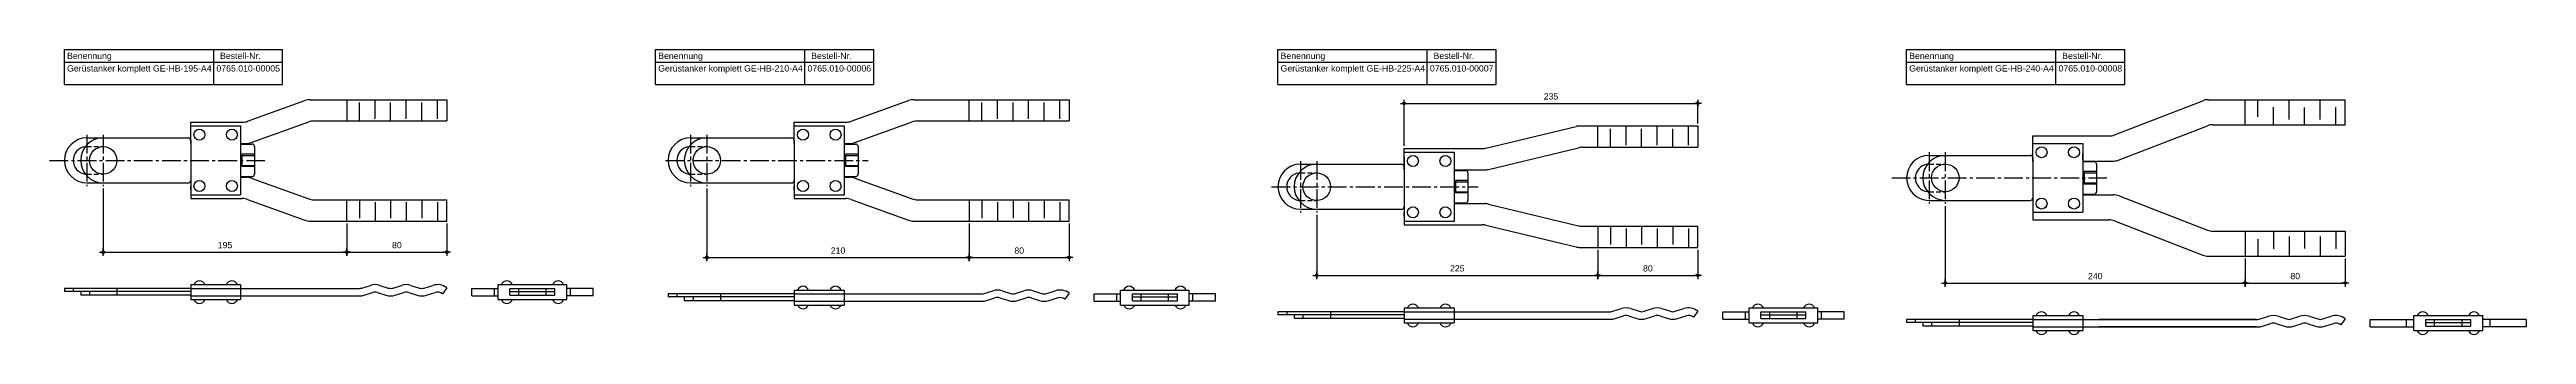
# Model space of a CAD drawing. Header units: inches. Extents: x 9 to 7368, y -7 to 253.
# Drawn here: x 1718 to 3700, y 25 to 253 of the extents above; entities that cross this region are included whole.
import ezdxf

# ---------------------------------------------------------------- set-up
doc = ezdxf.new("R2010")
doc.units = ezdxf.units.IN
doc.header["$LTSCALE"] = 20
doc.header["$MEASUREMENT"] = 0
for name, pattern in [('ACDINWELD', [3, 2, -1]), ('MITTE2', [1.125, 0.75, -0.125, 0.125, -0.125]), ('VERDECKT2', [0.1875, 0.125, -0.0625])]:
    doc.linetypes.add(name, pattern=pattern)
doc.layers.add('Halfen', color=2, linetype='Continuous')
doc.styles.add('ARIAL50', font='ARIAL.TTF', dxfattribs={"height": 5})
doc.styles.get("Standard").update_dxf_attribs({"font": 'ARIAL.TTF'})
doc.dimstyles.new('AM_DIN$0', dxfattribs={"dimtxt": 2.5, "dimasz": 1, "dimexe": 1, "dimexo": 1, "dimgap": 1.5, "dimtad": 1, "dimdec": 0, "dimdsep": 46, "dimtxsty": 'Standard', "dimblk": 'Endpunkt', "dimcen": 0, "dimclrd": 1, "dimclre": 1, "dimclrt": 7, "dimadec": 0, "dimazin": 2, "dimtp": 0.1, "dimtm": 0.1, "dimtfac": 0.71, "dimtdec": 0, "dimtmove": 0, "dimatfit": 3, "dimfxl": 1, "dimlwd": -1, "dimlwe": -1, "dimarcsym": 0})

# ---------------------------------------------------------------- blocks, each defined once
blk = doc.blocks.new('Endpunkt')
at = {"color": 0, "linetype": 'ByBlock', "lineweight": -2}
for p, q in [((0, 0), (-1.5, 0)), ((0, 1.5), (0, 0)), ((0, 0), (0, -1.5)), ((1.5, 0), (0, 0))]:
    blk.add_line(p, q, dxfattribs=at)
blk.add_circle((0, 0), 0.5, dxfattribs=at)
blk = doc.blocks.new('*D10')
at = {"layer": 'Halfen', "color": 1, "transparency": 16777216}
for p, q in [((2243.9, 141.6), (2243.9, 84.5)), ((2453.9, 113.6), (2453.9, 84.5)), ((2245.9, 86.5), (2451.9, 86.5))]:
    blk.add_line(p, q, dxfattribs=at)
at = {"layer": 'Halfen', "color": 1, "transparency": 16777216, "xscale": 2, "yscale": 2, "zscale": 2, "rotation": 180}
blk.add_blockref('Endpunkt', (2243.9, 86.5), dxfattribs=at)
at = {"layer": 'Halfen', "color": 1, "transparency": 16777216, "xscale": 2, "yscale": 2, "zscale": 2}
blk.add_blockref('Endpunkt', (2453.9, 86.5), dxfattribs=at)
at = {"layer": 'Halfen', "color": 7, "transparency": 16777216, "insert": (2348.9, 92), "char_height": 5, "attachment_point": 5}
blk.add_mtext('210', dxfattribs=at)
blk = doc.blocks.new('*D11')
at = {"layer": 'Halfen', "color": 1, "transparency": 16777216}
for p, q in [((2453.9, 113.6), (2453.9, 84.5)), ((2533.9, 113.6), (2533.9, 84.5)), ((2455.9, 86.5), (2531.9, 86.5))]:
    blk.add_line(p, q, dxfattribs=at)
at = {"layer": 'Halfen', "color": 1, "transparency": 16777216, "xscale": 2, "yscale": 2, "zscale": 2, "rotation": 180}
blk.add_blockref('Endpunkt', (2453.9, 86.5), dxfattribs=at)
at = {"layer": 'Halfen', "color": 1, "transparency": 16777216, "xscale": 2, "yscale": 2, "zscale": 2}
blk.add_blockref('Endpunkt', (2533.9, 86.5), dxfattribs=at)
at = {"layer": 'Halfen', "color": 7, "transparency": 16777216, "insert": (2493.9, 92), "char_height": 5, "attachment_point": 5}
blk.add_mtext('80', dxfattribs=at)
blk = doc.blocks.new('*D12')
at = {"layer": 'Halfen', "color": 1, "transparency": 16777216}
for p, q in [((1760.9, 141.6), (1760.9, 88.8)), ((1955.9, 113.6), (1955.9, 88.8)), ((1762.9, 90.8), (1953.9, 90.8))]:
    blk.add_line(p, q, dxfattribs=at)
at = {"layer": 'Halfen', "color": 1, "transparency": 16777216, "xscale": 2, "yscale": 2, "zscale": 2, "rotation": 180}
blk.add_blockref('Endpunkt', (1760.9, 90.8), dxfattribs=at)
at = {"layer": 'Halfen', "color": 1, "transparency": 16777216, "xscale": 2, "yscale": 2, "zscale": 2}
blk.add_blockref('Endpunkt', (1955.9, 90.8), dxfattribs=at)
at = {"layer": 'Halfen', "color": 7, "transparency": 16777216, "insert": (1858.4, 96.4), "char_height": 5, "attachment_point": 5}
blk.add_mtext('195', dxfattribs=at)
blk = doc.blocks.new('*D13')
at = {"layer": 'Halfen', "color": 1, "transparency": 16777216}
for p, q in [((1955.9, 113.6), (1955.9, 88.8)), ((2035.9, 113.6), (2035.9, 88.8)), ((1957.9, 90.8), (2033.9, 90.8))]:
    blk.add_line(p, q, dxfattribs=at)
at = {"layer": 'Halfen', "color": 1, "transparency": 16777216, "xscale": 2, "yscale": 2, "zscale": 2, "rotation": 180}
blk.add_blockref('Endpunkt', (1955.9, 90.8), dxfattribs=at)
at = {"layer": 'Halfen', "color": 1, "transparency": 16777216, "xscale": 2, "yscale": 2, "zscale": 2}
blk.add_blockref('Endpunkt', (2035.9, 90.8), dxfattribs=at)
at = {"layer": 'Halfen', "color": 7, "transparency": 16777216, "insert": (1995.9, 96.4), "char_height": 5, "attachment_point": 5}
blk.add_mtext('80', dxfattribs=at)
blk = doc.blocks.new('*D14')
at = {"layer": 'Halfen', "color": 1, "transparency": 16777216}
for p, q in [((2731.9, 120.6), (2731.9, 70.2)), ((2956.9, 92.6), (2956.9, 70.2)), ((2733.9, 72.2), (2954.9, 72.2))]:
    blk.add_line(p, q, dxfattribs=at)
at = {"layer": 'Halfen', "color": 1, "transparency": 16777216, "xscale": 2, "yscale": 2, "zscale": 2, "rotation": 180}
blk.add_blockref('Endpunkt', (2731.9, 72.2), dxfattribs=at)
at = {"layer": 'Halfen', "color": 1, "transparency": 16777216, "xscale": 2, "yscale": 2, "zscale": 2}
blk.add_blockref('Endpunkt', (2956.9, 72.2), dxfattribs=at)
at = {"layer": 'Halfen', "color": 7, "transparency": 16777216, "insert": (2844.4, 77.8), "char_height": 5, "attachment_point": 5}
blk.add_mtext('225', dxfattribs=at)
blk = doc.blocks.new('*D15')
at = {"layer": 'Halfen', "color": 1, "transparency": 16777216}
for p, q in [((2956.9, 92.6), (2956.9, 70.2)), ((3036.9, 92.6), (3036.9, 70.2)), ((2958.9, 72.2), (3034.9, 72.2))]:
    blk.add_line(p, q, dxfattribs=at)
at = {"layer": 'Halfen', "color": 1, "transparency": 16777216, "xscale": 2, "yscale": 2, "zscale": 2, "rotation": 180}
blk.add_blockref('Endpunkt', (2956.9, 72.2), dxfattribs=at)
at = {"layer": 'Halfen', "color": 1, "transparency": 16777216, "xscale": 2, "yscale": 2, "zscale": 2}
blk.add_blockref('Endpunkt', (3036.9, 72.2), dxfattribs=at)
at = {"layer": 'Halfen', "color": 7, "transparency": 16777216, "insert": (2996.9, 77.8), "char_height": 5, "attachment_point": 5}
blk.add_mtext('80', dxfattribs=at)
blk = doc.blocks.new('*D16')
at = {"layer": 'Halfen', "color": 1, "transparency": 16777216}
for p, q in [((3234.9, 127.6), (3234.9, 64.1)), ((3474.9, 85.6), (3474.9, 64.1)), ((3236.9, 66.1), (3472.9, 66.1))]:
    blk.add_line(p, q, dxfattribs=at)
at = {"layer": 'Halfen', "color": 1, "transparency": 16777216, "xscale": 2, "yscale": 2, "zscale": 2, "rotation": 180}
blk.add_blockref('Endpunkt', (3234.9, 66.1), dxfattribs=at)
at = {"layer": 'Halfen', "color": 1, "transparency": 16777216, "xscale": 2, "yscale": 2, "zscale": 2}
blk.add_blockref('Endpunkt', (3474.9, 66.1), dxfattribs=at)
at = {"layer": 'Halfen', "color": 7, "transparency": 16777216, "insert": (3354.9, 71.6), "char_height": 5, "attachment_point": 5}
blk.add_mtext('240', dxfattribs=at)
blk = doc.blocks.new('*D17')
at = {"layer": 'Halfen', "color": 1, "transparency": 16777216}
for p, q in [((3474.9, 85.6), (3474.9, 64.1)), ((3554.9, 85.6), (3554.9, 64.1)), ((3476.9, 66.1), (3552.9, 66.1))]:
    blk.add_line(p, q, dxfattribs=at)
at = {"layer": 'Halfen', "color": 1, "transparency": 16777216, "xscale": 2, "yscale": 2, "zscale": 2, "rotation": 180}
blk.add_blockref('Endpunkt', (3474.9, 66.1), dxfattribs=at)
at = {"layer": 'Halfen', "color": 1, "transparency": 16777216, "xscale": 2, "yscale": 2, "zscale": 2}
blk.add_blockref('Endpunkt', (3554.9, 66.1), dxfattribs=at)
at = {"layer": 'Halfen', "color": 7, "transparency": 16777216, "insert": (3514.9, 71.6), "char_height": 5, "attachment_point": 5}
blk.add_mtext('80', dxfattribs=at)
blk = doc.blocks.new('*D30')
at = {"layer": 'Halfen', "color": 1, "transparency": 16777216}
for p, q in [((2801.9, 175.6), (2801.9, 211.6)), ((2803.9, 209.6), (3034.9, 209.6)), ((3036.9, 193.6), (3036.9, 211.6))]:
    blk.add_line(p, q, dxfattribs=at)
at = {"layer": 'Halfen', "color": 1, "transparency": 16777216, "xscale": 2, "yscale": 2, "zscale": 2, "rotation": 180}
blk.add_blockref('Endpunkt', (2801.9, 209.6), dxfattribs=at)
at = {"layer": 'Halfen', "color": 1, "transparency": 16777216, "xscale": 2, "yscale": 2, "zscale": 2}
blk.add_blockref('Endpunkt', (3036.9, 209.6), dxfattribs=at)
at = {"layer": 'Halfen', "color": 7, "transparency": 16777216, "insert": (2919.4, 215.2), "char_height": 5, "attachment_point": 5}
blk.add_mtext('235', dxfattribs=at)

msp = doc.modelspace()

# ---------------------------------------------------------------- linework, layer by layer
at = {"layer": 'Halfen'}
for p, q in [((1729.917, 252.599), (1904.501, 252.599)), ((1729.917, 224.599), (1729.917, 252.599)), ((1729.917, 242.599), (1904.501, 242.599)), ((1849.404, 224.599), (1849.404, 252.599)), ((1904.501, 224.599), (1904.501, 252.599)), ((2202.917, 252.599), (2377.501, 252.599)), ((2202.917, 224.599), (2202.917, 252.599)), ((2202.917, 242.599), (2377.501, 242.599)), ((2322.404, 224.599), (2322.404, 252.599)), ((2377.501, 224.599), (2377.501, 252.599)), ((2700.917, 252.599), (2875.501, 252.599)), ((2700.917, 224.599), (2700.917, 252.599)), ((2700.917, 242.599), (2875.501, 242.599)), ((2820.404, 224.599), (2820.404, 252.599)), ((2875.501, 224.599), (2875.501, 252.599)), ((3203.917, 252.599), (3378.501, 252.599)), ((3203.917, 224.599), (3203.917, 252.599)), ((3203.917, 242.599), (3378.501, 242.599)), ((3323.404, 224.599), (3323.404, 252.599)), ((3378.501, 224.599), (3378.501, 252.599)), ((1729.917, 224.599), (1904.501, 224.599)), ((2202.917, 224.599), (2377.501, 224.599)), ((2700.917, 224.599), (2875.501, 224.599)), ((3203.917, 224.599), (3378.501, 224.599)), ((1876.486, 195.338), (1922.381, 211.86)), ((1926.615, 212.599), (2035.917, 212.599)), ((2035.917, 212.599), (2035.917, 195.599)), ((2359.486, 195.338), (2405.381, 211.86)), ((2409.615, 212.599), (2533.917, 212.599)), ((2533.917, 212.599), (2533.917, 195.599)), ((3370.227, 184.44), (3440.876, 211.758)), ((3445.384, 212.599), (3554.917, 212.599)), ((3554.917, 192.599), (3554.917, 212.599)), ((1747.917, 182.099), (1760.917, 182.099)), ((1760.917, 182.099), (1828.917, 182.099)), ((1830.917, 194.599), (1872.252, 194.599)), ((1830.917, 177.599), (1830.917, 194.599)), ((1830.917, 191.599), (1870.917, 191.599)), ((1830.917, 177.599), (1830.917, 187.599)), ((1830.917, 184.599), (1830.917, 184.599)), ((1830.917, 180.099), (1830.917, 148.099)), ((1870.917, 191.599), (1870.917, 136.599)), ((1870.917, 184.599), (1870.917, 184.599)), ((1879.453, 178.338), (1925.348, 194.86)), ((1929.582, 195.599), (2035.917, 195.599)), ((2230.917, 182.099), (2243.917, 182.099)), ((2243.917, 182.099), (2311.917, 182.099)), ((2313.917, 194.599), (2355.252, 194.599)), ((2313.917, 177.599), (2313.917, 194.599)), ((2313.917, 191.599), (2353.917, 191.599)), ((2313.917, 177.599), (2313.917, 187.599)), ((2313.917, 177.599), (2313.917, 187.599)), ((2313.917, 184.599), (2313.917, 184.599)), ((2313.917, 180.099), (2313.917, 148.099)), ((2353.917, 191.599), (2353.917, 136.599)), ((2353.917, 184.599), (2353.917, 184.599)), ((2362.453, 178.338), (2408.348, 194.86)), ((2412.582, 195.599), (2533.917, 195.599)), ((2867.35, 173.917), (2939.473, 191.227)), ((2942.39, 191.572), (3036.917, 191.572)), ((3036.917, 191.572), (3036.917, 174.572)), ((3304.917, 183.599), (3365.719, 183.599)), ((3304.917, 163.099), (3304.917, 183.599)), ((3373.959, 164.44), (3444.608, 191.758)), ((3449.116, 192.599), (3554.917, 192.599)), ((1870.917, 177.599), (1875.219, 177.599)), ((1870.917, 177.099), (1879.917, 177.099)), ((1881.917, 169.115), (1871.917, 169.115)), ((1871.917, 169.115), (1871.917, 159.083)), ((1871.917, 168.099), (1881.917, 168.099)), ((1871.917, 160.099), (1881.917, 160.099)), ((1881.917, 159.083), (1871.917, 159.083)), ((1881.917, 175.099), (1881.917, 153.099)), ((2353.917, 177.599), (2358.219, 177.599)), ((2353.917, 177.099), (2362.917, 177.099)), ((2354.917, 169.115), (2354.917, 159.083)), ((2364.917, 169.115), (2354.917, 169.115)), ((2354.917, 168.099), (2364.917, 168.099)), ((2354.917, 160.099), (2364.917, 160.099)), ((2364.917, 159.083), (2354.917, 159.083)), ((2364.917, 175.099), (2364.917, 153.099)), ((2718.917, 161.072), (2731.917, 161.072)), ((2731.917, 161.072), (2799.917, 161.072)), ((2801.917, 173.572), (2864.432, 173.572)), ((2801.917, 156.572), (2801.917, 173.572)), ((2801.917, 170.572), (2841.917, 170.572)), ((2801.917, 156.572), (2801.917, 166.572)), ((2801.917, 156.572), (2801.917, 166.572)), ((2801.917, 166.572), (2801.917, 156.572)), ((2801.917, 163.572), (2801.917, 163.572)), ((2801.917, 159.072), (2801.917, 127.072)), ((2841.917, 170.572), (2841.917, 115.572)), ((2869.361, 156.917), (2941.485, 174.227)), ((2944.402, 174.572), (3036.917, 174.572)), ((3221.917, 168.099), (3234.917, 168.099)), ((3234.917, 168.099), (3302.917, 168.099)), ((3304.917, 177.599), (3344.917, 177.599)), ((3304.917, 164.599), (3304.917, 173.586)), ((3304.917, 170.599), (3304.917, 170.599)), ((3304.917, 166.099), (3304.917, 134.099)), ((3344.917, 177.599), (3344.917, 122.599)), ((3344.917, 164.599), (3344.917, 169.771)), ((3344.917, 163.599), (3369.451, 163.599)), ((3344.917, 163.099), (3353.917, 163.099)), ((3355.917, 161.099), (3355.917, 139.099)), ((1747.917, 146.099), (1760.917, 146.099)), ((1760.917, 146.099), (1828.917, 146.099)), ((1830.917, 148.099), (1830.917, 133.599)), ((1830.917, 140.599), (1830.917, 143.599)), ((1870.917, 151.099), (1879.917, 151.099)), ((1870.917, 150.599), (1875.219, 150.599)), ((1879.453, 149.86), (1925.348, 133.338)), ((2230.917, 146.099), (2243.917, 146.099)), ((2243.917, 146.099), (2311.917, 146.099)), ((2313.917, 150.599), (2313.917, 133.599)), ((2313.917, 140.599), (2313.917, 143.599)), ((2353.917, 151.099), (2362.917, 151.099)), ((2353.917, 150.599), (2358.219, 150.599)), ((2362.453, 149.86), (2408.348, 133.338)), ((2841.917, 156.572), (2866.444, 156.572)), ((2841.917, 156.072), (2850.917, 156.072)), ((2842.917, 148.088), (2842.917, 138.056)), ((2852.917, 148.088), (2842.917, 148.088)), ((2842.917, 147.072), (2852.917, 147.072)), ((2842.917, 139.072), (2852.917, 139.072)), ((2852.917, 154.072), (2852.917, 132.072)), ((3355.917, 155.115), (3345.917, 155.115)), ((3345.917, 155.115), (3345.917, 145.083)), ((3345.917, 154.099), (3355.917, 154.099)), ((3345.917, 146.099), (3355.917, 146.099)), ((3355.917, 145.083), (3345.917, 145.083)), ((1830.917, 136.599), (1870.917, 136.599)), ((1830.917, 133.599), (1872.252, 133.599)), ((1876.486, 132.86), (1922.381, 116.338)), ((1929.582, 132.599), (2035.917, 132.599)), ((2035.917, 115.599), (2035.917, 132.599)), ((2313.917, 136.599), (2353.917, 136.599)), ((2313.917, 133.599), (2355.252, 133.599)), ((2359.486, 132.86), (2405.381, 116.338)), ((2412.582, 132.599), (2533.917, 132.599)), ((2533.917, 115.599), (2533.917, 132.599)), ((2718.917, 125.072), (2731.917, 125.072)), ((2731.917, 125.072), (2799.917, 125.072)), ((2801.917, 129.572), (2801.917, 112.572)), ((2801.917, 119.572), (2801.917, 122.572)), ((2841.917, 130.072), (2850.917, 130.072)), ((2841.917, 129.572), (2866.444, 129.572)), ((2852.917, 138.056), (2842.917, 138.056)), ((2869.361, 129.227), (2941.485, 111.917)), ((3221.917, 132.099), (3234.917, 132.099)), ((3234.917, 132.099), (3302.917, 132.099)), ((3304.917, 135.599), (3304.917, 116.599)), ((3304.917, 134.099), (3304.917, 129.599)), ((3304.917, 129.599), (3304.917, 126.612)), ((3304.917, 122.599), (3344.917, 122.599)), ((3344.917, 137.099), (3353.917, 137.099)), ((3344.917, 136.599), (3369.451, 136.599)), ((3373.959, 135.758), (3444.608, 108.44)), ((1926.615, 115.599), (2035.917, 115.599)), ((2409.615, 115.599), (2533.917, 115.599)), ((2801.917, 115.572), (2841.917, 115.572)), ((2801.917, 112.572), (2864.432, 112.572)), ((2867.35, 112.227), (2939.473, 94.917)), ((2944.402, 111.572), (3036.917, 111.572)), ((3036.917, 94.572), (3036.917, 111.572)), ((3304.917, 116.599), (3365.719, 116.599)), ((3370.227, 115.758), (3440.876, 88.44)), ((3449.116, 107.599), (3554.917, 107.599)), ((3554.917, 107.599), (3554.917, 87.599)), ((2942.39, 94.572), (3036.917, 94.572)), ((3445.384, 87.599), (3554.917, 87.599)), ((1830.917, 61.818), (1729.917, 61.818)), ((1729.917, 61.818), (1729.917, 59.318)), ((1830.917, 64.818), (1870.917, 64.818)), ((1830.917, 64.818), (1830.917, 52.818)), ((1830.917, 61.818), (1965.917, 61.818)), ((1870.917, 64.818), (1870.917, 52.818)), ((1967.856, 62.114), (1974.689, 64.249)), ((1982.145, 64.249), (1988.979, 62.114)), ((1992.856, 62.114), (1999.689, 64.249)), ((2007.145, 64.249), (2013.979, 62.114)), ((2017.856, 62.114), (2024.689, 64.249)), ((2035.917, 62.318), (2032.317, 57.518)), ((2055.917, 55.818), (2055.917, 61.818)), ((2055.917, 61.818), (2076.917, 61.818)), ((2073.917, 55.818), (2073.917, 61.818)), ((2076.917, 64.818), (2131.917, 64.818)), ((2076.917, 52.818), (2076.917, 64.818)), ((2086.417, 56.318), (2086.417, 61.818)), ((2086.417, 61.818), (2122.417, 61.818)), ((2122.417, 56.318), (2122.417, 61.818)), ((2131.917, 52.818), (2131.917, 64.818)), ((2152.917, 61.818), (2131.917, 61.818)), ((2134.917, 55.818), (2134.917, 61.818)), ((2152.917, 55.818), (2152.917, 61.818)), ((2313.917, 60.488), (2353.917, 60.488)), ((2313.917, 60.488), (2313.917, 48.488)), ((2353.917, 60.488), (2353.917, 48.488)), ((2465.856, 57.784), (2472.689, 59.919)), ((2480.145, 59.919), (2486.979, 57.784)), ((2490.856, 57.784), (2497.689, 59.919)), ((2505.145, 59.919), (2511.979, 57.784)), ((2515.856, 57.784), (2522.689, 59.919)), ((2574.917, 60.488), (2629.917, 60.488)), ((2574.917, 48.488), (2574.917, 60.488)), ((2629.917, 48.488), (2629.917, 60.488)), ((1830.917, 59.318), (1729.917, 59.318)), ((1742.917, 59.318), (1742.917, 56.318)), ((1830.917, 56.318), (1742.917, 56.318)), ((1830.917, 55.818), (1965.917, 55.818)), ((1830.917, 52.818), (1870.917, 52.818)), ((1969.645, 56.387), (1976.479, 58.522)), ((1980.356, 58.522), (1987.189, 56.387)), ((1994.645, 56.387), (2001.479, 58.522)), ((2005.356, 58.522), (2012.189, 56.387)), ((2019.645, 56.387), (2026.479, 58.522)), ((2055.917, 55.818), (2076.917, 55.818)), ((2076.917, 52.818), (2131.917, 52.818)), ((2086.417, 59.318), (2122.417, 59.318)), ((2086.417, 56.318), (2122.417, 56.318)), ((2152.917, 55.818), (2131.917, 55.818)), ((2313.917, 57.488), (2212.917, 57.488)), ((2212.917, 57.488), (2212.917, 54.988)), ((2313.917, 54.988), (2212.917, 54.988)), ((2225.917, 54.988), (2225.917, 51.988)), ((2313.917, 51.988), (2225.917, 51.988)), ((2313.917, 57.488), (2463.917, 57.488)), ((2313.917, 51.488), (2463.917, 51.488)), ((2313.917, 48.488), (2353.917, 48.488)), ((2467.645, 52.057), (2474.479, 54.192)), ((2478.356, 54.192), (2485.189, 52.057)), ((2492.645, 52.057), (2499.479, 54.192)), ((2503.356, 54.192), (2510.189, 52.057)), ((2517.645, 52.057), (2524.479, 54.192)), ((2533.917, 57.988), (2530.317, 53.188)), ((2553.917, 51.488), (2553.917, 57.488)), ((2553.917, 57.488), (2574.917, 57.488)), ((2553.917, 51.488), (2574.917, 51.488)), ((2571.917, 51.488), (2571.917, 57.488)), ((2574.917, 48.488), (2629.917, 48.488)), ((2584.417, 51.988), (2584.417, 57.488)), ((2584.417, 57.488), (2620.417, 57.488)), ((2584.417, 54.988), (2620.417, 54.988)), ((2584.417, 51.988), (2620.417, 51.988)), ((2620.417, 51.988), (2620.417, 57.488)), ((2650.917, 57.488), (2629.917, 57.488)), ((2650.917, 51.488), (2629.917, 51.488)), ((2632.917, 51.488), (2632.917, 57.488)), ((2650.917, 51.488), (2650.917, 57.488)), ((2801.917, 43.213), (2700.917, 43.213)), ((2700.917, 43.213), (2700.917, 40.713)), ((2801.917, 40.713), (2700.917, 40.713)), ((2713.917, 40.713), (2713.917, 37.713)), ((2801.917, 46.213), (2841.917, 46.213)), ((2801.917, 46.213), (2801.917, 34.213)), ((2801.917, 43.213), (2966.917, 43.213)), ((2841.917, 46.213), (2841.917, 34.213)), ((2968.856, 43.509), (2975.689, 45.644)), ((2970.645, 37.782), (2977.479, 39.918)), ((2981.356, 39.918), (2988.189, 37.782)), ((2983.145, 45.644), (2989.979, 43.509)), ((2993.856, 43.509), (3000.689, 45.644)), ((2995.645, 37.782), (3002.479, 39.918)), ((3006.356, 39.918), (3013.189, 37.782)), ((3008.145, 45.644), (3014.979, 43.509)), ((3018.856, 43.509), (3025.689, 45.644)), ((3020.645, 37.782), (3027.479, 39.918)), ((3036.917, 43.713), (3033.317, 38.913)), ((3056.917, 37.213), (3056.917, 43.213)), ((3056.917, 43.213), (3077.917, 43.213)), ((3074.917, 37.213), (3074.917, 43.213)), ((3077.917, 46.213), (3132.917, 46.213)), ((3077.917, 34.213), (3077.917, 46.213)), ((3087.417, 37.713), (3087.417, 43.213)), ((3087.417, 43.213), (3123.417, 43.213)), ((3087.417, 40.713), (3123.417, 40.713)), ((3123.417, 37.713), (3123.417, 43.213)), ((3132.917, 34.213), (3132.917, 46.213)), ((3153.917, 43.213), (3132.917, 43.213)), ((3135.917, 37.213), (3135.917, 43.213)), ((3153.917, 37.213), (3153.917, 43.213)), ((3304.917, 40.072), (3344.917, 40.072)), ((3304.917, 40.072), (3304.917, 28.072)), ((3344.917, 40.072), (3344.917, 28.072)), ((3609.917, 40.072), (3664.917, 40.072)), ((3609.917, 28.072), (3609.917, 40.072)), ((3664.917, 28.072), (3664.917, 40.072)), ((2801.917, 37.713), (2713.917, 37.713)), ((2801.917, 37.213), (2966.917, 37.213)), ((2801.917, 34.213), (2841.917, 34.213)), ((3056.917, 37.213), (3077.917, 37.213)), ((3077.917, 34.213), (3132.917, 34.213)), ((3087.417, 37.713), (3123.417, 37.713)), ((3153.917, 37.213), (3132.917, 37.213)), ((3304.917, 37.072), (3203.917, 37.072)), ((3203.917, 37.072), (3203.917, 34.572)), ((3304.917, 34.572), (3203.917, 34.572)), ((3216.917, 34.572), (3216.917, 31.572)), ((3304.917, 31.572), (3216.917, 31.572)), ((3304.917, 37.072), (3484.917, 37.072)), ((3304.917, 31.072), (3484.917, 31.072)), ((3304.917, 28.072), (3344.917, 28.072)), ((3483.57, 37.072), (3357.836, 37.072)), ((3483.601, 31.072), (3357.9, 31.072)), ((3486.856, 37.368), (3493.689, 39.503)), ((3488.645, 31.641), (3495.479, 33.776)), ((3499.356, 33.776), (3506.189, 31.641)), ((3501.145, 39.503), (3507.979, 37.368)), ((3511.856, 37.368), (3518.689, 39.503)), ((3513.645, 31.641), (3520.479, 33.776)), ((3524.356, 33.776), (3531.189, 31.641)), ((3526.145, 39.503), (3532.979, 37.368)), ((3536.856, 37.368), (3543.689, 39.503)), ((3538.645, 31.641), (3545.479, 33.776)), ((3554.917, 37.572), (3551.317, 32.772)), ((3574.917, 31.072), (3574.917, 37.072)), ((3574.917, 37.072), (3609.917, 37.072)), ((3574.917, 31.072), (3609.917, 31.072)), ((3603.917, 31.072), (3603.917, 37.072)), ((3609.917, 28.072), (3664.917, 28.072)), ((3619.417, 31.572), (3619.417, 37.072)), ((3619.417, 37.072), (3655.417, 37.072)), ((3619.417, 34.572), (3655.417, 34.572)), ((3619.417, 31.572), (3655.417, 31.572)), ((3655.417, 31.572), (3655.417, 37.072)), ((3699.917, 37.072), (3664.917, 37.072)), ((3699.917, 31.072), (3664.917, 31.072)), ((3670.917, 31.072), (3670.917, 37.072)), ((3699.917, 31.072), (3699.917, 37.072))]:
    msp.add_line(p, q, dxfattribs=at)
at = {"layer": 'Halfen', "color": 1}
for p, q in [((1955.917, 212.599), (1955.917, 195.599)), ((1965.942, 195.599), (1965.887, 210.329)), ((1978.417, 197.387), (1978.417, 212.599)), ((1990.917, 195.599), (1990.917, 210.329)), ((2003.417, 197.387), (2003.417, 212.599)), ((2015.917, 195.599), (2015.917, 210.329)), ((2028.417, 197.387), (2028.417, 212.599)), ((2453.917, 195.599), (2453.917, 212.599)), ((2463.942, 195.599), (2463.887, 210.329)), ((2476.417, 197.387), (2476.417, 212.599)), ((2488.917, 195.599), (2488.917, 210.329)), ((2501.417, 197.387), (2501.417, 212.599)), ((2513.917, 195.599), (2513.917, 210.329)), ((2526.417, 197.387), (2526.417, 212.599)), ((3474.917, 192.599), (3474.917, 212.599)), ((3484.917, 199.024), (3484.866, 212.599)), ((3497.417, 192.599), (3497.417, 206.716)), ((3509.917, 196.844), (3509.917, 212.599)), ((3522.417, 192.599), (3522.417, 206.442)), ((3534.917, 196.844), (3534.917, 212.599)), ((3547.417, 192.599), (3547.417, 206.716)), ((2956.917, 174.572), (2956.917, 191.572)), ((2966.942, 174.572), (2966.887, 189.302)), ((2979.417, 176.36), (2979.417, 191.572)), ((2991.917, 174.572), (2991.917, 189.302)), ((3004.417, 176.36), (3004.417, 191.572)), ((3016.917, 174.572), (3016.917, 189.302)), ((3029.417, 176.36), (3029.417, 191.572)), ((2841.917, 163.572), (2841.917, 163.572)), ((1955.917, 115.599), (1955.917, 132.599)), ((1965.942, 132.599), (1965.887, 117.869)), ((1978.417, 130.811), (1978.417, 115.599)), ((1990.917, 132.599), (1990.917, 117.869)), ((2003.417, 130.811), (2003.417, 115.599)), ((2015.917, 132.599), (2015.917, 117.869)), ((2028.417, 130.811), (2028.417, 115.599)), ((2453.917, 132.599), (2453.917, 115.599)), ((2463.942, 132.599), (2463.887, 117.869)), ((2476.417, 130.811), (2476.417, 115.599)), ((2488.917, 132.599), (2488.917, 117.869)), ((2501.417, 130.811), (2501.417, 115.599)), ((2513.917, 132.599), (2513.917, 117.869)), ((2526.417, 130.811), (2526.417, 115.599)), ((2956.917, 111.572), (2956.917, 94.572)), ((2966.942, 111.572), (2966.887, 96.842)), ((2979.417, 109.784), (2979.417, 94.572)), ((2991.917, 111.572), (2991.917, 96.842)), ((3004.417, 109.784), (3004.417, 94.572)), ((3016.917, 111.572), (3016.917, 96.842)), ((3029.417, 109.784), (3029.417, 94.572)), ((3474.917, 107.599), (3474.917, 87.599)), ((3484.917, 101.174), (3484.866, 87.599)), ((3497.417, 107.599), (3497.417, 93.482)), ((3509.917, 103.354), (3509.917, 87.599)), ((3522.417, 107.599), (3522.417, 93.756)), ((3534.917, 103.354), (3534.917, 87.599)), ((3547.417, 107.599), (3547.417, 93.482))]:
    msp.add_line(p, q, dxfattribs=at)
at = {"layer": 'Halfen', "color": 1, "linetype": 'MITTE2'}
for p, q in [((1747.917, 184.599), (1747.917, 143.599)), ((1760.917, 184.599), (1760.917, 143.599)), ((2230.917, 184.599), (2230.917, 143.599)), ((2243.917, 184.599), (2243.917, 143.599)), ((1717.987, 164.099), (1890.14, 164.099)), ((2210.987, 164.099), (2373.14, 164.099)), ((2718.917, 163.572), (2718.917, 122.572)), ((2731.917, 163.572), (2731.917, 122.572)), ((3221.917, 170.599), (3221.917, 129.599)), ((3234.917, 170.599), (3234.917, 129.599)), ((2695.832, 143.072), (2861.14, 143.072)), ((3191.987, 150.099), (3364.14, 150.099))]:
    msp.add_line(p, q, dxfattribs=at)
at = {"layer": 'Halfen', "color": 1, "linetype": 'VERDECKT2', "ltscale": 1.5}
for p, q in [((1747.917, 175.099), (1760.917, 175.099)), ((2230.917, 175.099), (2243.917, 175.099)), ((3221.917, 161.099), (3234.917, 161.099)), ((1747.917, 153.099), (1760.917, 153.099)), ((2230.917, 153.099), (2243.917, 153.099)), ((2718.917, 154.072), (2731.917, 154.072)), ((3221.917, 139.099), (3234.917, 139.099)), ((2718.917, 132.072), (2731.917, 132.072))]:
    msp.add_line(p, q, dxfattribs=at)
at = {"layer": 'Halfen', "color": 1, "linetype": 'VERDECKT2', "ltscale": 0.2}
for p, q in [((1736.917, 61.818), (1736.917, 59.318)), ((1771.917, 61.818), (1771.917, 56.318)), ((2093.417, 56.318), (2093.417, 61.818)), ((2115.417, 56.318), (2115.417, 61.818)), ((1749.917, 59.318), (1749.917, 56.318)), ((2219.917, 57.488), (2219.917, 54.988)), ((2232.917, 54.988), (2232.917, 51.988)), ((2254.917, 57.488), (2254.917, 51.988)), ((2591.417, 51.988), (2591.417, 57.488)), ((2613.417, 51.988), (2613.417, 57.488)), ((2707.917, 43.213), (2707.917, 40.713)), ((2720.917, 40.713), (2720.917, 37.713)), ((2742.917, 43.213), (2742.917, 37.713)), ((3094.417, 37.713), (3094.417, 43.213)), ((3116.417, 37.713), (3116.417, 43.213)), ((3210.917, 37.072), (3210.917, 34.572)), ((3223.917, 34.572), (3223.917, 31.572)), ((3245.917, 37.072), (3245.917, 31.572)), ((3626.417, 31.572), (3626.417, 37.072)), ((3648.417, 31.572), (3648.417, 37.072))]:
    msp.add_line(p, q, dxfattribs=at)
at = {"layer": 'Halfen'}
for centre, radius in [((1837.917, 184.599), 4.4), ((1863.917, 184.599), 4.4), ((2320.917, 184.599), 4.4), ((2346.917, 184.599), 4.4), ((1760.917, 164.099), 11), ((2243.917, 164.099), 11), ((2808.917, 163.572), 4.4), ((2834.917, 163.572), 4.4), ((3234.917, 150.099), 11), ((3311.917, 170.599), 4.4), ((3337.917, 170.599), 4.4), ((1837.917, 143.599), 4.4), ((1863.917, 143.599), 4.4), ((2320.917, 143.599), 4.4), ((2346.917, 143.599), 4.4), ((2731.917, 143.072), 11), ((2808.917, 122.572), 4.4), ((2834.917, 122.572), 4.4), ((3311.917, 129.599), 4.4), ((3337.917, 129.599), 4.4)]:
    msp.add_circle(centre, radius, dxfattribs=at)
for centre, radius, start, end in [((1926.615, 200.099), 12.5, 90, 109.798876), ((2409.615, 200.099), 12.5, 90, 109.798876), ((3445.384, 200.099), 12.5, 90, 111.139825), ((1747.917, 164.099), 18, 90, 270), ((1760.917, 164.099), 18, 90, 270), ((1828.917, 180.099), 2, 0, 90), ((1872.252, 207.099), 12.5, 270, 289.798876), ((1929.582, 183.099), 12.5, 90, 109.798876), ((2230.917, 164.099), 18, 90, 270), ((2243.917, 164.099), 18, 90, 270), ((2311.917, 180.099), 2, 0, 90), ((2355.252, 207.099), 12.5, 270, 289.798876), ((2412.582, 183.099), 12.5, 90, 109.798876), ((2942.39, 179.072), 12.5, 90, 103.495733), ((3365.719, 196.099), 12.5, 270, 291.139825), ((3449.116, 180.099), 12.5, 90, 111.139825), ((1747.917, 164.099), 11, 96.827533, 263.172467), ((1875.219, 190.099), 12.5, 270, 289.798876), ((1879.917, 175.099), 2, 0, 90), ((2230.917, 164.099), 11, 96.827533, 263.172467), ((2358.219, 190.099), 12.5, 270, 289.798876), ((2362.917, 175.099), 2, 0, 90), ((2718.917, 143.072), 18, 90, 270), ((2731.917, 143.072), 18, 90, 270), ((2799.917, 159.072), 2, 0, 90), ((2864.432, 186.072), 12.5, 270, 283.495733), ((2944.402, 162.072), 12.5, 90, 103.495733), ((3221.917, 150.099), 18, 90, 270), ((3221.917, 150.099), 11, 96.827533, 263.172467), ((3234.917, 150.099), 18, 90, 270), ((3302.917, 166.099), 2, 0, 90), ((3353.917, 161.099), 2, 0, 90), ((3369.451, 176.099), 12.5, 270, 291.139825), ((1828.917, 148.099), 2, 270, 0), ((1875.219, 138.099), 12.5, 70.201124, 90), ((1879.917, 153.099), 2, 270, 0), ((2311.917, 148.099), 2, 270, 0), ((2358.219, 138.099), 12.5, 70.201124, 90), ((2362.917, 153.099), 2, 270, 0), ((2718.917, 143.072), 11, 96.827533, 263.172467), ((2850.917, 154.072), 2, 0, 90), ((2866.444, 169.072), 12.5, 270, 283.495733), ((3353.917, 139.099), 2, 270, 0), ((1872.252, 121.099), 12.5, 70.201124, 90), ((1929.582, 145.099), 12.5, 250.201124, 270), ((2355.252, 121.099), 12.5, 70.201124, 90), ((2412.582, 145.099), 12.5, 250.201124, 270), ((2799.917, 127.072), 2, 270, 0), ((2850.917, 132.072), 2, 270, 0), ((2866.444, 117.072), 12.5, 76.504267, 90), ((3302.917, 134.099), 2, 270, 0), ((3369.451, 124.099), 12.5, 68.860175, 90), ((1926.615, 128.099), 12.5, 250.201124, 270), ((2409.615, 128.099), 12.5, 250.201124, 270), ((2864.432, 100.072), 12.5, 76.504267, 90), ((2944.402, 124.072), 12.5, 256.504267, 270), ((3365.719, 104.099), 12.5, 68.860175, 90), ((3449.116, 120.099), 12.5, 248.860175, 270), ((2942.39, 107.072), 12.5, 256.504267, 270), ((3445.384, 100.099), 12.5, 248.860175, 270), ((1837.917, 63.091), 4.726, 21.426246, 158.573754), ((1863.917, 63.091), 4.726, 21.426246, 158.573754), ((1965.917, 68.318), 6.5, 270, 287.353088), ((1978.417, 52.318), 12.5, 72.646912, 107.353088), ((1990.917, 68.318), 6.5, 252.646912, 287.353088), ((2003.417, 52.318), 12.5, 72.646912, 107.353088), ((2015.917, 68.318), 6.5, 252.646912, 287.353088), ((2028.417, 52.318), 12.5, 53.130102, 107.353088), ((2083.917, 63.091), 4.726, 21.426246, 158.573754), ((2124.917, 63.091), 4.726, 21.426246, 158.573754), ((2320.917, 58.762), 4.726, 21.426246, 158.573754), ((2346.917, 58.762), 4.726, 21.426246, 158.573754), ((2476.417, 47.988), 12.5, 72.646912, 107.353088), ((2501.417, 47.988), 12.5, 72.646912, 107.353088), ((2526.417, 47.988), 12.5, 53.130102, 107.353088), ((2581.917, 58.762), 4.726, 21.426246, 158.573754), ((2622.917, 58.762), 4.726, 21.426246, 158.573754), ((1837.917, 54.544), 4.726, 201.426246, 338.573754), ((1863.917, 54.544), 4.726, 201.426246, 338.573754), ((1965.917, 68.318), 12.5, 270, 287.353088), ((1978.417, 52.318), 6.5, 72.646912, 107.353088), ((1990.917, 68.318), 12.5, 252.646912, 287.353088), ((2003.417, 52.318), 6.5, 72.646912, 107.353088), ((2015.917, 68.318), 12.5, 252.646912, 287.353088), ((2028.417, 52.318), 6.5, 53.130102, 107.353088), ((2083.917, 54.544), 4.726, 201.426246, 338.573754), ((2124.917, 54.544), 4.726, 201.426246, 338.573754), ((2320.917, 50.215), 4.726, 201.426246, 338.573754), ((2346.917, 50.215), 4.726, 201.426246, 338.573754), ((2463.917, 63.988), 6.5, 270, 287.353088), ((2463.917, 63.988), 12.5, 270, 287.353088), ((2476.417, 47.988), 6.5, 72.646912, 107.353088), ((2488.917, 63.988), 12.5, 252.646912, 287.353088), ((2488.917, 63.988), 6.5, 252.646912, 287.353088), ((2501.417, 47.988), 6.5, 72.646912, 107.353088), ((2513.917, 63.988), 12.5, 252.646912, 287.353088), ((2513.917, 63.988), 6.5, 252.646912, 287.353088), ((2526.417, 47.988), 6.5, 53.130102, 107.353088), ((2581.917, 50.215), 4.726, 201.426246, 338.573754), ((2622.917, 50.215), 4.726, 201.426246, 338.573754), ((2808.917, 44.487), 4.726, 21.426246, 158.573754), ((2834.917, 44.487), 4.726, 21.426246, 158.573754), ((2966.917, 49.713), 6.5, 270, 287.353088), ((2979.417, 33.713), 12.5, 72.646912, 107.353088), ((2979.417, 33.713), 6.5, 72.646912, 107.353088), ((2991.917, 49.713), 6.5, 252.646912, 287.353088), ((3004.417, 33.713), 12.5, 72.646912, 107.353088), ((3004.417, 33.713), 6.5, 72.646912, 107.353088), ((3016.917, 49.713), 6.5, 252.646912, 287.353088), ((3029.417, 33.713), 12.5, 53.130102, 107.353088), ((3029.417, 33.713), 6.5, 53.130102, 107.353088), ((3084.917, 44.487), 4.726, 21.426246, 158.573754), ((3125.917, 44.487), 4.726, 21.426246, 158.573754), ((3311.917, 38.345), 4.726, 21.426246, 158.573754), ((3337.917, 38.345), 4.726, 21.426246, 158.573754), ((3497.417, 27.572), 12.5, 72.646912, 107.353088), ((3522.417, 27.572), 12.5, 72.646912, 107.353088), ((3547.417, 27.572), 12.5, 53.130102, 107.353088), ((3616.917, 38.345), 4.726, 21.426246, 158.573754), ((3657.917, 38.345), 4.726, 21.426246, 158.573754), ((2808.917, 35.94), 4.726, 201.426246, 338.573754), ((2834.917, 35.94), 4.726, 201.426246, 338.573754), ((2966.917, 49.713), 12.5, 270, 287.353088), ((2991.917, 49.713), 12.5, 252.646912, 287.353088), ((3016.917, 49.713), 12.5, 252.646912, 287.353088), ((3084.917, 35.94), 4.726, 201.426246, 338.573754), ((3125.917, 35.94), 4.726, 201.426246, 338.573754), ((3311.917, 29.798), 4.726, 201.426246, 338.573754), ((3337.917, 29.798), 4.726, 201.426246, 338.573754), ((3484.917, 43.572), 6.5, 270, 287.353088), ((3484.917, 43.572), 12.5, 270, 287.353088), ((3497.417, 27.572), 6.5, 72.646912, 107.353088), ((3509.917, 43.572), 12.5, 252.646912, 287.353088), ((3509.917, 43.572), 6.5, 252.646912, 287.353088), ((3522.417, 27.572), 6.5, 72.646912, 107.353088), ((3534.917, 43.572), 12.5, 252.646912, 287.353088), ((3534.917, 43.572), 6.5, 252.646912, 287.353088), ((3547.417, 27.572), 6.5, 53.130102, 107.353088), ((3616.917, 29.798), 4.726, 201.426246, 338.573754), ((3657.917, 29.798), 4.726, 201.426246, 338.573754)]:
    msp.add_arc(centre, radius, start, end, dxfattribs=at)
at = {"layer": 'Halfen', "color": 1}
for start, end in [(90, 96.827533), (263.172467, 270)]:
    msp.add_arc((1747.917, 164.099), 11, start, end, dxfattribs=at)
at = {"layer": 'Halfen', "color": 1, "linetype": 'ACDINWELD', "ltscale": 1.5}
for centre, start, end in [((2230.917, 164.099), 90, 96.827533), ((3221.917, 150.099), 90, 96.827533), ((2230.917, 164.099), 263.172467, 270), ((3221.917, 150.099), 263.172467, 270)]:
    msp.add_arc(centre, 11, start, end, dxfattribs=at)
at = {"layer": 'Halfen', "color": 1, "linetype": 'ACDINWELD', "ltscale": 2}
for start, end in [(90, 96.827533), (263.172467, 270)]:
    msp.add_arc((2718.917, 143.072), 11, start, end, dxfattribs=at)

# ---------------------------------------------------------------- texts
at = {"layer": 'Halfen', "style": 'ARIAL50'}
for s, p in [('Gerüstanker komplett GE-HB-195-A4', (1732.017, 235.099)), ('Benennung', (1732.017, 245.099)), ('0765.010-00005', (1851.504, 235.099)), ('Bestell-Nr.', (1854.404, 245.099)), ('Gerüstanker komplett GE-HB-210-A4', (2205.017, 235.099)), ('Benennung', (2205.017, 245.099)), ('0765.010-00006', (2324.504, 235.099)), ('Bestell-Nr.', (2327.404, 245.099)), ('Gerüstanker komplett GE-HB-225-A4', (2703.017, 235.099)), ('Benennung', (2703.017, 245.099)), ('0765.010-00007', (2822.504, 235.099)), ('Bestell-Nr.', (2825.404, 245.099)), ('Gerüstanker komplett GE-HB-240-A4', (3206.017, 235.099)), ('Benennung', (3206.017, 245.099)), ('0765.010-00008', (3325.504, 235.099)), ('Bestell-Nr.', (3328.404, 245.099))]:
    msp.add_text(s, height=5, dxfattribs=at).set_placement(p)

# ---------------------------------------------------------------- dimensions: what is measured, and where the dimension line sits
at = {"layer": 'Halfen', "color": 1}
for base, p1, p2, picture, middle in [((3036.917, 209.599), (2801.917, 173.572), (3036.917, 191.572), '*D30', (2919.417, 215.154)), ((1955.917, 90.818), (1760.917, 143.599), (1955.917, 115.599), '*D12', (1858.417, 96.37)), ((2453.917, 86.488), (2243.917, 143.599), (2453.917, 115.599), '*D10', (2348.917, 92.041)), ((2956.917, 72.213), (2731.917, 122.572), (2956.917, 94.572), '*D14', (2844.417, 77.766)), ((3474.917, 66.072), (3234.917, 129.599), (3474.917, 87.599), '*D16', (3354.917, 71.624)), ((2035.917, 90.818), (1955.917, 115.599), (2035.917, 115.599), '*D13', (1995.917, 96.37)), ((2533.917, 86.488), (2453.917, 115.599), (2533.917, 115.599), '*D11', (2493.917, 92.041)), ((3036.917, 72.213), (2956.917, 94.572), (3036.917, 94.572), '*D15', (2996.917, 77.766)), ((3554.917, 66.072), (3474.917, 87.599), (3554.917, 87.599), '*D17', (3514.917, 71.624))]:
    dim = msp.add_linear_dim(base=base, p1=p1, p2=p2, dimstyle='AM_DIN$0', override={"dimscale": 2, "dimdec": 2, "dimadec": 2, "dimtdec": 2, "dimtix": 1}, dxfattribs=at)
    dim.commit()
    dim.dimension.update_dxf_attribs({"geometry": picture, "text_midpoint": middle})

doc.saveas('drawing.dxf')
